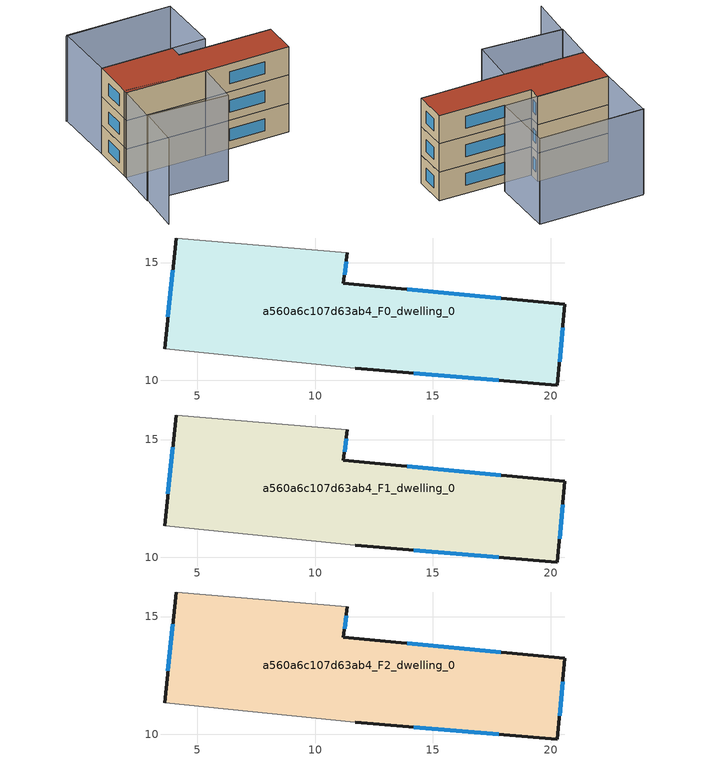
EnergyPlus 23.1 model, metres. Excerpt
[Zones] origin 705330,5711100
a560a6c107d63ab4_F0_dwelling_0
 floor ground (EU_floor_Construction): 20.6,13.22 20.28,9.8 11.7,10.51 3.61,11.33 4.1,16.04 11.36,15.41 11.2,14.11 z0
 wall outside (EU_wall_Construction): 11.7,10.51 20.28,9.8 20.6,13.22 11.2,14.11 11.36,15.41 / 4.1,16.04 3.61,11.33 z0:3
 wall adiabatic (EU_wall_Construction): 3.61,11.33 11.7,10.51 / 11.36,15.41 4.1,16.04 z0:3
 window (EU_Window_Construction): 17.88,13.48 13.92,13.86 / 20.37,10.79 20.51,12.23 / 14.18,10.31 17.8,10.01 / 3.96,14.68 3.75,12.69 / 11.25,14.49 11.32,15.04 z0.87:2.13
a560a6c107d63ab4_F1_dwelling_0
 floor to a560a6c107d63ab4_F0_dwelling_0 (EU_floor_Construction): 20.6,13.22 20.28,9.8 11.7,10.51 3.61,11.33 4.1,16.04 11.36,15.41 11.2,14.11 z3
 wall outside (EU_wall_Construction): 11.7,10.51 20.28,9.8 20.6,13.22 11.2,14.11 11.36,15.41 / 4.1,16.04 3.61,11.33 z3:6
 wall adiabatic (EU_wall_Construction): 3.61,11.33 11.7,10.51 / 11.36,15.41 4.1,16.04 z3:6
 window (EU_Window_Construction): 17.88,13.48 13.92,13.86 / 20.37,10.79 20.51,12.23 / 14.18,10.31 17.8,10.01 / 3.96,14.68 3.75,12.69 / 11.25,14.49 11.32,15.04 z3.87:5.13
a560a6c107d63ab4_F2_dwelling_0
 floor to a560a6c107d63ab4_F1_dwelling_0 (EU_floor_Construction): 20.6,13.22 20.28,9.8 11.7,10.51 3.61,11.33 4.1,16.04 11.36,15.41 11.2,14.11 z6
 wall outside (EU_wall_Construction): 11.7,10.51 20.28,9.8 20.6,13.22 11.2,14.11 11.36,15.41 / 4.1,16.04 3.61,11.33 z6:9
 wall adiabatic (EU_wall_Construction): 3.61,11.33 11.7,10.51 / 11.36,15.41 4.1,16.04 z6:9
 window (EU_Window_Construction): 17.88,13.48 13.92,13.86 / 20.37,10.79 20.51,12.23 / 14.18,10.31 17.8,10.01 / 3.96,14.68 3.75,12.69 / 11.25,14.49 11.32,15.04 z6.87:8.13
 roof outside (EU_roof_Construction): 20.28,9.8 20.6,13.22 11.2,14.11 11.36,15.41 4.1,16.04 3.61,11.33 11.7,10.51 z9
shading: 2.36,2.48 3.04,7 / 3.04,7 10.97,5.8 / 11.02,5.79 2.98,6.94 / 2.98,6.94 3.66,11.67 / 3.66,11.67 11.7,10.51 / 11.7,10.51 11.02,5.79 / 4.67,22.56 15.29,21.63 / 15.29,21.63 14.72,15.11 / 14.72,15.11 4.1,16.04 / 4.1,16.04 4.67,22.56 / 15.29,21.63 4.54,22.48 z0:9
[Building]
EU S2 Campaign: North Axis=0; Terrain=City; Solar Distribution=FullExterior
[Site:Location]
London: Latitude=51.5; Longitude=-0.5; Time Zone=0; Elevation=25
[SizingPeriod:WeatherFileDays]
AnnualSizingPeriod: Begin Month=1; Begin Day of Month=1; End Month=12; End Day of Month=31; Day of Week for Start Day=Monday; Use Weather File Daylight Saving Period=No; Use Weather File Rain and Snow Indicators=No
[MATERIAL]
EU_InternalMass_Material: Roughness=MediumRough; Thickness=0.1; Conductivity=1; Density=1800; Specific Heat=900; Thermal Absorptance=0.9; Solar Absorptance=0.7; Visible Absorptance=0.7
[MATERIAL:NOMASS] Roughness=MediumRough; Thermal Absorptance=0.9; Solar Absorptance=0.7; Visible Absorptance=0.7
Name | Thermal Resistance
EU_wall_NoMass | 0.724719
EU_roof_NoMass | 2.98947
EU_floor_NoMass | 2.39157
[WINDOWMATERIAL:SIMPLEGLAZINGSYSTEM]
EU_Window_SimpleGlazing: UFactor=2.63425; Solar Heat Gain Coefficient=0.76; Visible Transmittance=0.76
[CONSTRUCTION]
EU_wall_Construction: EU_wall_NoMass
EU_roof_Construction: EU_roof_NoMass
EU_floor_Construction: EU_floor_NoMass
EU_Window_Construction: EU_Window_SimpleGlazing
EU_InternalMass_Construction: EU_InternalMass_Material
[ZONE] Type=1; Multiplier=1; Ceiling Height=autocalculate; Floor Area=autocalculate; Part of Total Floor Area=Yes
Name | Volume
a560a6c107d63ab4_F0_dwelling_0 | 203.342
a560a6c107d63ab4_F1_dwelling_0; a560a6c107d63ab4_F2_dwelling_0 | 203.339
[INTERNALMASS] Construction=EU_InternalMass_Construction; Surface Area=67.7798
Name | Zone or ZoneList
a560a6c107d63ab4_F0_dwelling_0_EU_InternalMass | a560a6c107d63ab4_F0_dwelling_0
a560a6c107d63ab4_F1_dwelling_0_EU_InternalMass | a560a6c107d63ab4_F1_dwelling_0
a560a6c107d63ab4_F2_dwelling_0_EU_InternalMass | a560a6c107d63ab4_F2_dwelling_0
[OTHEREQUIPMENT] Fuel Type=Electricity; Design Level Calculation Method=Watts/Area; Power per Zone Floor Area=1; Fraction Latent=0; Fraction Radiant=0; Fraction Lost=0; Carbon Dioxide Generation Rate=0; EndUse Subcategory=EU_Step8_InternalGains
Name | Zone or ZoneList or Space or SpaceList | Schedule
EU_Step8_InternalGain_a560a6c107d63ab4_F0_dwelling_0_f000 | a560a6c107d63ab4_F0_dwelling_0 | EU_Step8_GainSchedule_a560a6c107d63ab4_F0_dwelling_0_f000
EU_Step8_InternalGain_a560a6c107d63ab4_F1_dwelling_0_f000 | a560a6c107d63ab4_F1_dwelling_0 | EU_Step8_GainSchedule_a560a6c107d63ab4_F1_dwelling_0_f000
EU_Step8_InternalGain_a560a6c107d63ab4_F2_dwelling_0_f000 | a560a6c107d63ab4_F2_dwelling_0 | EU_Step8_GainSchedule_a560a6c107d63ab4_F2_dwelling_0_f000
[ZONEVENTILATION:DESIGNFLOWRATE] Schedule=EU_AlwaysOn; Design Flow Rate Calculation Method=AirChanges/Hour; Air Changes per Hour=0.418135; Ventilation Type=Natural; Fan Pressure Rise=0; Fan Total Efficiency=1; Constant Term Coefficient=1; Temperature Term Coefficient=0; Velocity Term Coefficient=0; Velocity Squared Term Coefficient=0; Minimum Indoor Temperature=-100; Maximum Indoor Temperature=100; Delta Temperature=-100; Minimum Outdoor Temperature=-100; Maximum Outdoor Temperature=100; Maximum Wind Speed=40
Name | Zone or ZoneList or Space or SpaceList
EU_ConstantAir_a560a6c107d63ab4_F0_dwelling_0 | a560a6c107d63ab4_F0_dwelling_0
EU_ConstantAir_a560a6c107d63ab4_F1_dwelling_0 | a560a6c107d63ab4_F1_dwelling_0
EU_ConstantAir_a560a6c107d63ab4_F2_dwelling_0 | a560a6c107d63ab4_F2_dwelling_0
[HVACTEMPLATE:THERMOSTAT] Constant Heating Setpoint=20; Constant Cooling Setpoint=50
EU_HeatOnly_a560a6c107d63ab4_F0_dwelling_0; EU_HeatOnly_a560a6c107d63ab4_F1_dwelling_0; EU_HeatOnly_a560a6c107d63ab4_F2_dwelling_0
[HVACTEMPLATE:ZONE:IDEALLOADSAIRSYSTEM] System Availability Schedule=EU_AlwaysOn; Maximum Heating Supply Air Temperature=50; Minimum Cooling Supply Air Temperature=13; Maximum Heating Supply Air Humidity Ratio=0.0156; Minimum Cooling Supply Air Humidity Ratio=0.0077; Heating Limit=NoLimit; Cooling Limit=NoLimit; Heating Availability Schedule=EU_AlwaysOn; Cooling Availability Schedule=EU_CoolingOff; Dehumidification Control Type=ConstantSensibleHeatRatio; Cooling Sensible Heat Ratio=0.7; Dehumidification Setpoint=60; Humidification Control Type=None; Humidification Setpoint=30; Outdoor Air Method=None; Outdoor Air Flow Rate per Person=0.00944; Outdoor Air Flow Rate per Zone Floor Area=0; Outdoor Air Flow Rate per Zone=0; Demand Controlled Ventilation Type=None; Outdoor Air Economizer Type=NoEconomizer; Heat Recovery Type=None; Sensible Heat Recovery Effectiveness=0.7; Latent Heat Recovery Effectiveness=0.65
Name | Template Thermostat
a560a6c107d63ab4_F0_dwelling_0 | EU_HeatOnly_a560a6c107d63ab4_F0_dwelling_0
a560a6c107d63ab4_F1_dwelling_0 | EU_HeatOnly_a560a6c107d63ab4_F1_dwelling_0
a560a6c107d63ab4_F2_dwelling_0 | EU_HeatOnly_a560a6c107d63ab4_F2_dwelling_0
[SIZING:ZONE] Zone Cooling Design Supply Air Temperature Input Method=SupplyAirTemperature; Zone Cooling Design Supply Air Temperature=13; Zone Heating Design Supply Air Temperature Input Method=SupplyAirTemperature; Zone Heating Design Supply Air Temperature=50; Zone Cooling Design Supply Air Humidity Ratio=0.008; Zone Heating Design Supply Air Humidity Ratio=0.008; Cooling Design Air Flow Method=DesignDay; Cooling Design Air Flow Rate=0; Cooling Minimum Air Flow per Zone Floor Area=0.000762; Cooling Minimum Air Flow=0; Cooling Minimum Air Flow Fraction=0.2; Heating Design Air Flow Method=DesignDay; Heating Design Air Flow Rate=0; Heating Maximum Air Flow per Zone Floor Area=0.002032; Heating Maximum Air Flow=0.141576; Heating Maximum Air Flow Fraction=0.3; Account for Dedicated Outdoor Air System=No; Dedicated Outdoor Air System Control Strategy=NeutralSupplyAir; Dedicated Outdoor Air Low Setpoint Temperature for Design=autosize; Dedicated Outdoor Air High Setpoint Temperature for Design=autosize; Zone Load Sizing Method=Sensible Load Only No Latent Load; Zone Latent Cooling Design Supply Air Humidity Ratio Input Method=HumidityRatioDifference; Zone Cooling Design Supply Air Humidity Ratio Difference=0.005; Zone Latent Heating Design Supply Air Humidity Ratio Input Method=HumidityRatioDifference; Zone Humidification Design Supply Air Humidity Ratio Difference=0.005
a560a6c107d63ab4_F0_dwelling_0; a560a6c107d63ab4_F1_dwelling_0; a560a6c107d63ab4_F2_dwelling_0
[SCHEDULE:CONSTANT]
Name | Hourly Value
EU_AlwaysOn | 1
EU_CoolingOff | 0
[SCHEDULE:FILE] Column Number=1; Rows to Skip at Top=0; Number of Hours of Data=8760; Column Separator=Comma; Interpolate to Timestep=No; Minutes per Item=60; Adjust Schedule for Daylight Savings=Yes
Name | File
EU_Step8_GainSchedule_a560a6c107d63ab4_F0_dwelling_0_f000 | ../../schedules/a560a6c107d63ab4/a560a6c107d63ab4_F0_dwelling_0_f000_gain.csv
EU_Step8_GainSchedule_a560a6c107d63ab4_F1_dwelling_0_f000 | ../../schedules/a560a6c107d63ab4/a560a6c107d63ab4_F1_dwelling_0_f000_gain.csv
EU_Step8_GainSchedule_a560a6c107d63ab4_F2_dwelling_0_f000 | ../../schedules/a560a6c107d63ab4/a560a6c107d63ab4_F2_dwelling_0_f000_gain.csv
